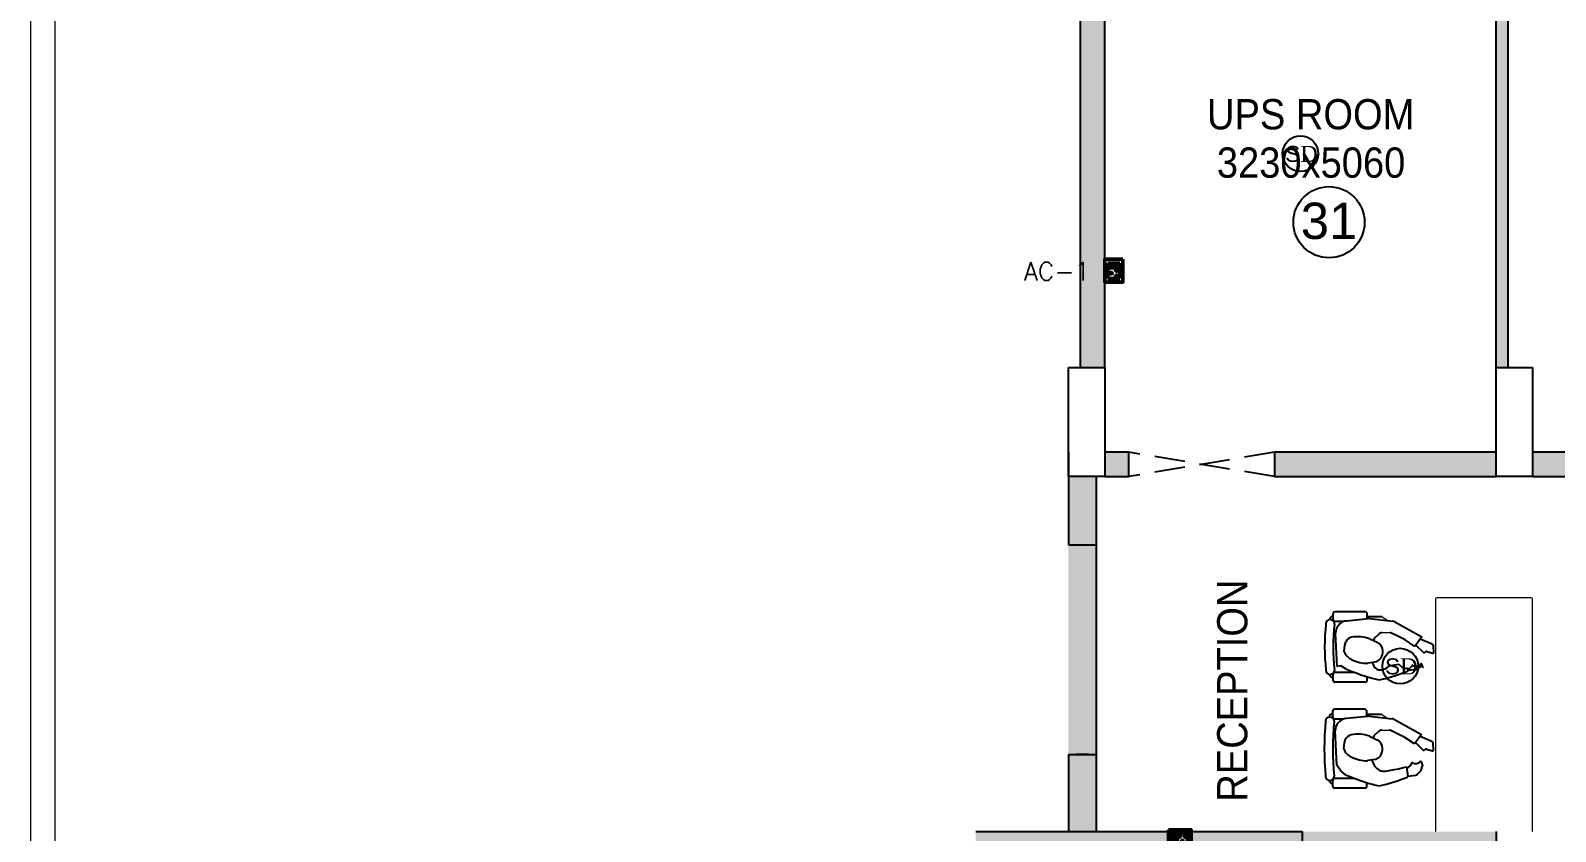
# Model space of a CAD drawing. Extents: x 11369658 to 11598203, y -3946797 to -3787209.
# Drawn here: x 11369658 to 11382243, y -3904326 to -3897715 of the extents above; entities that cross this region are included whole.
import ezdxf

# ---------------------------------------------------------------- set-up
doc = ezdxf.new("R2010")
doc.units = 0
doc.header["$MEASUREMENT"] = 0
doc.linetypes.add('CENTER', pattern=[0])
doc.linetypes.add('DASHED', pattern=[0.75, 0.5, -0.25])
doc.layers.get('0').update_dxf_attribs({"linetype": 'CONTINUOUS'})
for name, color, linetype, lineweight in [('0.0', 8, 'CONTINUOUS', 0), ('Dim( Actpl )', 7, 'CONTINUOUS', 5), ('ELE-1 NO 6-16A RAW POWER SOCKET', 1, 'CONTINUOUS', 0), ('ELE-POWER SOCKET TEXT', 7, 'CONTINUOUS', 5), ('FA-BELOW SMOKE DERECTOR', 1, 'CONTINUOUS', 25)]:
    doc.layers.add(name, color=color, linetype=linetype, lineweight=lineweight)
doc.layers.add('ELE-20A AC POWER SOCKET', color=7, linetype='CONTINUOUS', lineweight=5, true_color=0xffa07f)
for name, color, linetype in [('ELE-MIRROR LIGHT', 1, 'CONTINUOUS'), ('HS', 251, 'CONTINUOUS'), ('SECTION', 251, 'CONTINUOUS')]:
    doc.layers.add(name, color=color, linetype=linetype)
doc.styles.add('PDF Times New Roman', font='times.ttf')
doc.styles.get("Standard").update_dxf_attribs({"font": 'arial.ttf'})

# ---------------------------------------------------------------- blocks, each defined once
blk = doc.blocks.new('6-16A RAW POWER SOCKET 3M')
at = {"layer": 'ELE-1 NO 6-16A RAW POWER SOCKET', "lineweight": 50}
for p, q in [((0, 57.9), (72.3, 57.9)), ((0, 57.9), (72.3, 57.9)), ((0, 32.7), (0, 57.9)), ((0, 57.9), (0, 32.7)), ((72.3, 32.7), (0, 32.7)), ((0, 28.5), (0, -34.8)), ((72.3, 28.5), (0, 28.5)), ((7.9, 55.8), (64.4, 55.8)), ((7.9, 34.8), (7.9, 55.8)), ((64.4, 34.8), (7.9, 34.8)), ((61.9, 55.8), (61.9, 34.8)), ((64.4, 55.8), (64.4, 34.8)), ((72.3, 57.9), (72.3, 32.7)), ((72.3, -34.8), (72.3, 28.5)), ((0, -34.8), (72.3, -34.8))]:
    blk.add_line(p, q, dxfattribs=at)
blk.add_lwpolyline([(92, 82.1), (92, -57.5), (-19.7, -57.5), (-19.7, 82.1)], close=True, dxfattribs=at)
for centre, radius, start, end in [((18.3, -3.1), 4.93, 37.15837, 322.84163), ((23.3, -3.1), 3.14, 251.40312, 108.59688), ((50.3, 14.9), 4.24, 357.48997, 264.73109), ((53.2, 11.6), 3.43, 194.90486, 67.31619), ((50.3, -21.2), 4.24, 95.26891, 2.51003), ((53.2, -17.8), 3.43, 292.68381, 165.09514)]:
    blk.add_arc(centre, radius, start, end, dxfattribs=at)
blk = doc.blocks.new('4355')
at = {"layer": 'ELE-1 NO 6-16A RAW POWER SOCKET', "color": 21, "lineweight": 50}
for p, q in [((-132, 227), (-289, 227)), ((-289, 227), (-289, 49)), ((-289, 49), (-132, 49)), ((-132, 49), (-132, 227)), ((-122, 49), (-122, 227)), ((-122, 227), (-60, 227)), ((-60, 227), (-122, 227)), ((-60, 49), (-122, 49)), ((-117, 68), (-117, 208)), ((-117, 208), (-65, 208)), ((-65, 74), (-117, 74)), ((-65, 68), (-117, 68)), ((-65, 208), (-65, 68)), ((-60, 227), (-60, 49)), ((-60, 227), (-60, 49))]:
    blk.add_line(p, q, dxfattribs=at)
blk.add_lwpolyline([(0, 0), (-345, 0), (-345, 276), (0, 276)], close=True, dxfattribs=at)
for centre, radius, start, end in [((-255, 103), 10.5, 5.2689, 272.51), ((-247, 96), 8.47, 202.6838, 75.0951), ((-211, 182), 12.2, 307.1584, 232.8416), ((-211, 170), 7.76, 161.4031, 18.5969), ((-174, 96), 8.47, 104.9049, 337.3162), ((-166, 103), 10.5, 267.49, 174.7311)]:
    blk.add_arc(centre, radius, start, end, dxfattribs=at)
blk = doc.blocks.new('SMOKE DETECTOR')
at = {"layer": 'FA-BELOW SMOKE DERECTOR', "color": 7}
blk.add_circle((931029, -118294), 350, dxfattribs=at)
at = {"layer": 'FA-BELOW SMOKE DERECTOR', "insert": (930730, -118461), "char_height": 316.24, "attachment_point": 7, "style": 'PDF Times New Roman'}
blk.add_mtext('{\\fArial|b0|i0|c0|p34;S}D', dxfattribs=at)

msp = doc.modelspace()

# ---------------------------------------------------------------- hatches: boundary and pattern name
at = {"ltscale": 500}
for points in [[(11378522.5, -3896136.4), (11378322.5, -3896136.4), (11378322.5, -3900496.4), (11378522.5, -3900496.4)], [(11381752.5, -3896136.4), (11381852.5, -3896136.4), (11381852.5, -3900496.4), (11381752.5, -3900496.4)], [(11378722.5, -3901196.4), (11378522.5, -3901196.4), (11378522.5, -3901396.4), (11378722.5, -3901396.4)], [(11381752.5, -3901196.4), (11379922.5, -3901196.4), (11379922.5, -3901396.4), (11381752.5, -3901396.4)], [(11385052.5, -3901196.4), (11382052.5, -3901196.4), (11382052.5, -3901396.4), (11385052.5, -3901396.4)], [(11378452.5, -3901396.4), (11378222.5, -3901396.4), (11378222.5, -3901961.4), (11378452.5, -3901961.4)], [(11378452.5, -3901891.4), (11378222.5, -3901891.4), (11378222.5, -3904326.4), (11378452.5, -3904326.4)]]:
    msp.add_hatch(color=8, dxfattribs=at).paths.add_polyline_path(points)
at = {"layer": 'HS', "lineweight": -3, "ltscale": 500}
h = msp.add_hatch(color=8, dxfattribs=at)
h.dxf.hatch_style = 1
h.paths.add_polyline_path([(11380152.5, -3904326.4), (11377457.5, -3904326.4), (11377457.5, -3904441.4), (11378422.5, -3904441.4), (11379322.5, -3904441.4), (11380152.5, -3904441.4)])
h.paths.add_polyline_path([(11380152.5, -3904441.4), (11381752.5, -3904441.4), (11381752.5, -3904326.4), (11380152.5, -3904326.4)])

# ---------------------------------------------------------------- linework, layer by layer
at = {"color": 8, "lineweight": 25}
for p, q in [((11378322.5, -3900496.4), (11378322.5, -3896136.4)), ((11378522.5, -3900496.4), (11378522.5, -3896136.4)), ((11381752.5, -3900496.4), (11381752.5, -3896136.4)), ((11381852.5, -3900496.4), (11381852.5, -3896136.4)), ((11378222.5, -3901396.4), (11378222.5, -3900496.4)), ((11378222.5, -3900496.4), (11378522.5, -3900496.4)), ((11378522.5, -3900496.4), (11378522.5, -3901396.4)), ((11381752.5, -3901396.4), (11381752.5, -3900496.4)), ((11381752.5, -3900496.4), (11382052.5, -3900496.4)), ((11382052.5, -3900496.4), (11382052.5, -3901396.4)), ((11378222.5, -3901396.4), (11378222.5, -3901961.4)), ((11378522.5, -3901396.4), (11378222.5, -3901396.4)), ((11378452.5, -3901396.4), (11378452.5, -3901961.4)), ((11382052.5, -3901396.4), (11381752.5, -3901396.4)), ((11380379.2, -3902576.8), (11380379.2, -3902573.4)), ((11380407, -3902552.9), (11380399.7, -3902552.9)), ((11380407, -3902573), (11380407, -3902526.5)), ((11380669.2, -3902512.9), (11380420.7, -3902512.9)), ((11380494.3, -3902592.9), (11380426.9, -3902592.9)), ((11380508.7, -3902588), (11380520, -3902586.6)), ((11380520, -3902586.6), (11380695.7, -3902568.5)), ((11380689.2, -3902569.2), (11380689.2, -3902532.9)), ((11380811.9, -3902554.7), (11380689.2, -3902554.7)), ((11380706.5, -3902568.6), (11380897.7, -3902590.6)), ((11380916.1, -3902596.5), (11381139.7, -3902719.6)), ((11380441.7, -3902964.1), (11380426.3, -3902689.9)), ((11380709, -3902735.1), (11380771, -3902764.2)), ((11380746.5, -3902732.9), (11380741, -3902749.6)), ((11380785.5, -3902697), (11380746.5, -3902732.9)), ((11380924, -3902705.8), (11380875, -3902683.5)), ((11381001.9, -3902745.5), (11380924, -3902705.8)), ((11381139.7, -3902719.6), (11381081.9, -3902799)), ((11381225.8, -3902779.1), (11381126.9, -3902737.7)), ((11380499.6, -3902842.4), (11380500.4, -3902811.4)), ((11380500.4, -3902811.4), (11380504, -3902789.8)), ((11380504, -3902789.8), (11380513.4, -3902760.2)), ((11381081.9, -3902799), (11381001.9, -3902745.5)), ((11381090.7, -3902787.4), (11381153.4, -3902849)), ((11381162, -3902848.5), (11381163.3, -3902846.8)), ((11381181.7, -3902840.9), (11381231, -3902855.1)), ((11381238.3, -3902849.3), (11381236.4, -3902794.5)), ((11380469.8, -3902958.9), (11380441.7, -3902964.1)), ((11380513.1, -3902982.8), (11380469.8, -3902958.9)), ((11380738.5, -3902931), (11380693, -3902936.7)), ((11380728.6, -3902932.2), (11380742.1, -3902962.2)), ((11380761.6, -3902925.9), (11380738.5, -3902931)), ((11380742.1, -3902962.2), (11380752.2, -3902971.7)), ((11380752.2, -3902971.7), (11380767.4, -3902987.6)), ((11380781.1, -3902915.8), (11380761.6, -3902925.9)), ((11380871.7, -3902957.5), (11380912.9, -3902951)), ((11380912.9, -3902951), (11380949.7, -3902943.8)), ((11380949.7, -3902943.8), (11380991.6, -3902983)), ((11380991.6, -3902983), (11381016.3, -3902976.6)), ((11381016.3, -3902976.6), (11381027.5, -3903000.8)), ((11381026.7, -3902993.9), (11381093.8, -3902985.8)), ((11381102.5, -3902981.6), (11381132.8, -3902961.6)), ((11381136.5, -3902955.8), (11381148.5, -3902970.1)), ((11381148.2, -3902969.6), (11381138.1, -3902945.3)), ((11380379.2, -3903032.3), (11380379.2, -3903028.9)), ((11380407, -3903052.9), (11380399.7, -3903052.9)), ((11380407, -3903079.2), (11380407, -3903032.7)), ((11380669.2, -3903092.9), (11380420.7, -3903092.9)), ((11380584.7, -3903012.9), (11380426.9, -3903012.9)), ((11380689.2, -3903072.9), (11380689.2, -3903049.4)), ((11380404.5, -3903357.8), (11380397.2, -3903357.8)), ((11380404.5, -3903377.9), (11380404.5, -3903331.4)), ((11380666.7, -3903317.8), (11380418.2, -3903317.8)), ((11380517.4, -3903391.5), (11380693.2, -3903373.4)), ((11380686.7, -3903374.1), (11380686.7, -3903337.8)), ((11380809.4, -3903359.7), (11380686.7, -3903359.7)), ((11380704, -3903373.5), (11380895.1, -3903395.5)), ((11380376.7, -3903381.7), (11380376.7, -3903378.3)), ((11380439.2, -3903779), (11380423.8, -3903494.8)), ((11380491.8, -3903397.8), (11380424.4, -3903397.8)), ((11380506.2, -3903392.9), (11380517.4, -3903391.5)), ((11380921.4, -3903510.7), (11380872.5, -3903488.4)), ((11380913.5, -3903401.4), (11381137.2, -3903524.5)), ((11380497.1, -3903647.3), (11380497.8, -3903616.3)), ((11380497.8, -3903616.3), (11380501.5, -3903594.7)), ((11380501.5, -3903594.7), (11380510.9, -3903565.1)), ((11380706.5, -3903540), (11380768.5, -3903569.1)), ((11380744, -3903537.8), (11380738.5, -3903554.5)), ((11380783, -3903501.9), (11380744, -3903537.8)), ((11380999.4, -3903550.4), (11380921.4, -3903510.7)), ((11381079.4, -3903603.9), (11380999.4, -3903550.4)), ((11381137.2, -3903524.5), (11381079.4, -3903603.9)), ((11381088.2, -3903592.3), (11381150.9, -3903653.9)), ((11381223.3, -3903584.1), (11381124.4, -3903542.6)), ((11381235.8, -3903654.3), (11381233.9, -3903599.4)), ((11378222.5, -3903691.4), (11378222.5, -3904326.4)), ((11378387.5, -3903691.4), (11378287.5, -3903691.4)), ((11378452.5, -3903691.4), (11378452.5, -3904326.4)), ((11380736, -3903735.9), (11380690.5, -3903741.6)), ((11380726.1, -3903737.1), (11380739.6, -3903767.1)), ((11380759.1, -3903730.8), (11380736, -3903735.9)), ((11380778.6, -3903720.7), (11380759.1, -3903730.8)), ((11381145.6, -3903774.5), (11381135.6, -3903750.2)), ((11381159.5, -3903653.4), (11381160.8, -3903651.7)), ((11381179.2, -3903645.8), (11381228.5, -3903660)), ((11380467.3, -3903823.8), (11380439.2, -3903779)), ((11380510.6, -3903857.7), (11380467.3, -3903823.8)), ((11380739.6, -3903767.1), (11380749.7, -3903786.6)), ((11380749.7, -3903786.6), (11380764.8, -3903802.5)), ((11380869.2, -3903822.4), (11380910.4, -3903815.9)), ((11380910.4, -3903815.9), (11380947.2, -3903808.7)), ((11380947.2, -3903808.7), (11380989.1, -3903798)), ((11380989.1, -3903798), (11381013.8, -3903791.5)), ((11381013.8, -3903791.5), (11381025, -3903875.7)), ((11381024.2, -3903868.8), (11381091.3, -3903860.7)), ((11381100, -3903856.5), (11381130.3, -3903826.5)), ((11381133.9, -3903820.7), (11381146, -3903785)), ((11380376.7, -3903907.2), (11380376.7, -3903903.8)), ((11380404.5, -3903927.8), (11380397.2, -3903927.8)), ((11380404.5, -3903954.1), (11380404.5, -3903907.7)), ((11380666.7, -3903967.8), (11380418.2, -3903967.8)), ((11380582.2, -3903887.8), (11380424.4, -3903887.8)), ((11380686.7, -3903947.8), (11380686.7, -3903924.3)), ((11377457.5, -3904326.4), (11378422.5, -3904326.4)), ((11378422.5, -3904326.4), (11380152.5, -3904326.4)), ((11381752.5, -3904326.4), (11381752.5, -3904441.4))]:
    msp.add_line(p, q, dxfattribs=at)
at = {"color": 8, "lineweight": 25, "ltscale": 500}
for p, q in [((11378222.5, -3901196.4), (11378222.5, -3901396.4)), ((11378222.5, -3903691.4), (11378452.5, -3903691.4)), ((11378222.5, -3903691.4), (11378452.5, -3903691.4)), ((11380152.5, -3904326.4), (11380152.5, -3904441.4))]:
    msp.add_line(p, q, dxfattribs=at)
at = {"color": 8, "linetype": 'DASHED', "lineweight": 25, "ltscale": 500}
for p, q in [((11379922.5, -3901396.4), (11378722.5, -3901196.4)), ((11379922.5, -3901196.4), (11378722.5, -3901396.4))]:
    msp.add_line(p, q, dxfattribs=at)
at = {"color": 8, "lineweight": -3, "ltscale": 500}
msp.add_circle((11380373.3, -3899297.3), 293.8, dxfattribs=at)
at = {"color": 8}
for centre, radius, start, end in [((11382008.3, -3902802.9), 1671.3, 173.4332, 186.5668), ((11380383.2, -3902611.7), 35.2, 0, 180), ((11380399.7, -3902573.4), 20.5, 90, 180), ((11380420.7, -3902526.5), 13.7, 90, 180), ((11380426.9, -3902573), 19.9, 180, 270), ((11382028.5, -3902802.9), 1621.5, 173.23065, 186.76935), ((11380536.8, -3902695), 110.6, 104.70655, 177.32506), ((11380669.2, -3902532.9), 20, 0, 90), ((11380700.8, -3902618.3), 50, 83.43344, 95.86997), ((11380891.9, -3902640.3), 50, 61.15891, 83.43344), ((11380572.2, -3902786.6), 64.5, 101.25162, 155.76139), ((11380613.3, -3902997.7), 279.5, 69.98898, 101.08335), ((11380819.3, -3902733.8), 50, 97.75503, 132.61873), ((11380600.1, -3902807.3), 106.5, 199.27759, 247.97005), ((11380739.8, -3902835.2), 77.6, 0.06178, 66.25462), ((11380710.5, -3902837.4), 106.9, 329.54378, 1.19433), ((11381157.5, -3902844.9), 5.76, 225.52302, 321.63852), ((11381176.9, -3902857.5), 17.3, 73.94472, 141.63852), ((11381219.1, -3902795.1), 17.3, 2.02787, 67.24951), ((11381232.6, -3902849.5), 5.76, 253.94472, 2.02787), ((11380383.2, -3902994), 35.2, 180, 0), ((11381139.8, -3901590.5), 1526.8, 245.76561, 255.70768), ((11380686.4, -3902666.6), 270.6, 242.20691, 271.39775), ((11380795.8, -3902890.3), 101.4, 253.68335, 318.49493), ((11380734.8, -3902853), 78.1, 306.3957, 330.40995), ((11381009.2, -3902930.8), 56.4, 278.62414, 331.98052), ((11381063.6, -3902959.2), 5, 58.82238, 157.3237), ((11381091.6, -3902912.8), 49.2, 238.82238, 320.58621), ((11381092, -3902970.9), 15, 276.9015, 314.71441), ((11381133.5, -3902947.2), 5, 22.4991, 140.58621), ((11381122.2, -3902951), 15, 314.71441, 341.33196), ((11381148.7, -3902969.6), 0.533, 250.35446, 175.79795), ((11380399.7, -3903032.3), 20.5, 180, 270), ((11380426.9, -3903032.7), 19.9, 90, 180), ((11380420.7, -3903079.2), 13.7, 180, 270), ((11380669.2, -3903072.9), 20, 270, 0), ((11380787.6, -3902973.2), 100, 255.70768, 284.943), ((11380245.8, -3900943.2), 2201.1, 284.943, 290.80249), ((11380397.2, -3903378.3), 20.5, 90, 180), ((11380418.2, -3903331.4), 13.7, 90, 180), ((11380666.7, -3903337.8), 20, 0, 90), ((11380698.3, -3903423.2), 50, 83.43344, 95.86997), ((11382671.7, -3903642.8), 2337.2, 174.44787, 185.55213), ((11380380.6, -3903416.6), 35.2, 0, 180), ((11380424.4, -3903377.9), 19.9, 180, 270), ((11382672, -3903642.8), 2267.5, 174.2765, 185.7235), ((11380534.3, -3903499.9), 110.6, 104.70655, 177.32506), ((11380816.8, -3903538.7), 50, 97.75503, 132.61873), ((11380889.4, -3903445.2), 50, 61.15891, 83.43344), ((11380569.7, -3903591.6), 64.5, 101.25162, 155.76139), ((11380610.8, -3903802.6), 279.5, 69.98898, 101.08335), ((11380737.3, -3903640.1), 77.6, 0.06178, 66.25462), ((11381216.6, -3903600), 17.3, 2.02787, 67.24951), ((11380597.6, -3903612.2), 106.5, 199.27759, 247.97005), ((11380683.8, -3903471.5), 270.6, 242.20691, 271.39775), ((11380732.3, -3903657.9), 78.1, 306.3957, 330.40995), ((11380708, -3903642.3), 106.9, 329.54378, 1.19433), ((11381089.1, -3903717.7), 49.2, 238.82238, 320.58621), ((11381131, -3903752.1), 5, 22.4991, 140.58621), ((11381155, -3903649.8), 5.76, 225.52302, 321.63852), ((11381174.4, -3903662.4), 17.3, 73.94472, 141.63852), ((11381230, -3903654.5), 5.76, 253.94472, 2.02787), ((11380380.6, -3903868.9), 35.2, 180, 0), ((11381137.3, -3902465.4), 1526.8, 245.76561, 255.70768), ((11380832.3, -3903732.4), 97.3, 226.12078, 292.30384), ((11380243.3, -3901818.1), 2201.1, 284.943, 290.80249), ((11380991.2, -3903734.9), 70.6, 289.74803, 337.3237), ((11381061, -3903764.1), 5, 58.82238, 157.3237), ((11381089.5, -3903845.8), 15, 276.9015, 314.71441), ((11381119.7, -3903815.9), 15, 314.71441, 341.33196), ((11381131.8, -3903780.2), 15, 341.33196, 22.4991), ((11380397.2, -3903907.2), 20.5, 180, 270), ((11380424.4, -3903907.7), 19.9, 90, 180), ((11380418.2, -3903954.1), 13.7, 180, 270), ((11380666.7, -3903947.8), 20, 270, 0), ((11380785.1, -3903848.1), 100, 255.70768, 284.943)]:
    msp.add_arc(centre, radius, start, end, dxfattribs=at)
at = {"layer": '0.0', "ltscale": 500}
for p, q in [((11381252.5, -3902406.4), (11381252.5, -3904326.4)), ((11381452.5, -3902396.4), (11381262.5, -3902396.4)), ((11382042.5, -3902396.4), (11381452.5, -3902396.4)), ((11382052.5, -3904326.4), (11382052.5, -3902406.4)), ((11380811.9, -3902554.7), (11380866.9, -3902590.6)), ((11380812.6, -3902684.3), (11380876.7, -3902684.3)), ((11380809.4, -3903359.7), (11380864.3, -3903395.5)), ((11380810.1, -3903489.2), (11380874.2, -3903489.2))]:
    msp.add_line(p, q, dxfattribs=at)
for centre, start, end in [((11381262.5, -3902406.4), 90, 180), ((11382042.5, -3902406.4), 0, 90)]:
    msp.add_arc(centre, 10, start, end, dxfattribs=at)
at = {"layer": 'Dim( Actpl )', "ltscale": 500}
for points in [[(11369657.5, -3946796.5), (11436596.8, -3946796.5), (11436596.8, -3852291), (11369657.5, -3852291)], [(11369857.5, -3946596.5), (11436396.8, -3946596.5), (11436396.8, -3852491), (11369857.5, -3852491)]]:
    msp.add_lwpolyline(points, close=True, dxfattribs=at)
at = {"layer": 'ELE-MIRROR LIGHT', "color": 8, "ltscale": 500}
for points in [[(11378722.5, -3901196.4), (11378522.5, -3901196.4), (11378522.5, -3901396.4), (11378722.5, -3901396.4)], [(11381752.5, -3901196.4), (11379922.5, -3901196.4), (11379922.5, -3901396.4), (11381752.5, -3901396.4)], [(11385052.5, -3901196.4), (11382052.5, -3901196.4), (11382052.5, -3901396.4), (11385052.5, -3901396.4)]]:
    msp.add_lwpolyline(points, close=True, dxfattribs=at)
at = {"layer": 'SECTION', "ltscale": 500}
for p, q in [((11378222.5, -3901961.4), (11378452.5, -3901961.4)), ((11378452.5, -3901961.4), (11378452.5, -3903691.4))]:
    msp.add_line(p, q, dxfattribs=at)

# ---------------------------------------------------------------- block references
at = {"layer": 'ELE-1 NO 6-16A RAW POWER SOCKET', "linetype": 'ByBlock', "xscale": 1.343246120226769, "yscale": 1.343246120226769, "zscale": 1.343246120226769, "rotation": 90}
msp.add_blockref('6-16A RAW POWER SOCKET 3M', (11379158.1, -3904435), dxfattribs=at)
at = {"layer": 'ELE-20A AC POWER SOCKET', "xscale": 0.5434782608698788, "yscale": 0.5434782608698788, "zscale": 0.5434782608698788, "rotation": 90}
msp.add_blockref('4355', (11378672.5, -3899603.3), dxfattribs=at)
at = {"layer": 'FA-BELOW SMOKE DERECTOR', "color": 6, "xscale": 0.4201363174152561, "yscale": 0.4201363174152561, "zscale": 0.4201363174152561}
for p in [(10988978.5, -3849031.8), (10989802.3, -3853261.8)]:
    msp.add_blockref('SMOKE DETECTOR', p, dxfattribs=at)

# ---------------------------------------------------------------- texts
at = {"color": 8, "lineweight": 20, "width": 0.9}
for s, p in [('UPS ROOM', (11379366.6, -3898530.9)), ('3230x5060', (11379447.7, -3898929.9))]:
    msp.add_text(s, height=250, dxfattribs=at).set_placement(p)
at = {"color": 8, "lineweight": 20}
msp.add_text('31', height=300, dxfattribs=at).set_placement((11380140.2, -3899435.6))
at = {"color": 8, "lineweight": 20, "width": 0.9}
msp.add_text('RECEPTION', height=250, rotation=90, dxfattribs=at).set_placement((11379700, -3904080.3))
at = {"layer": 'ELE-POWER SOCKET TEXT', "color": 0, "linetype": 'CENTER', "ltscale": 500, "insert": (11377855.5, -3899628), "char_height": 150, "width": 3324.973, "attachment_point": 1}
msp.add_mtext('{\\Fromans.shx|c228;AC-1\\P}', dxfattribs=at)

doc.saveas('drawing.dxf')
